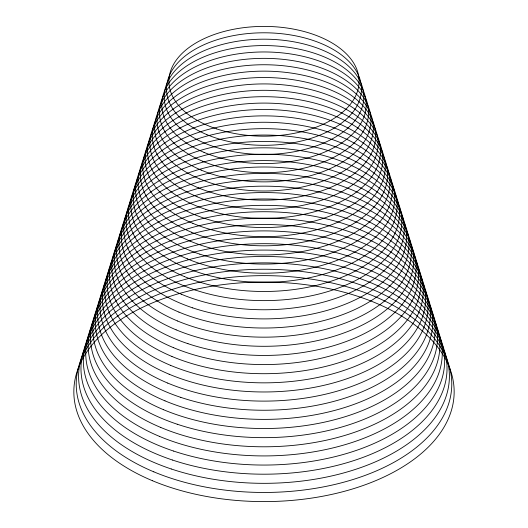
<?xml version="1.0" encoding="UTF-8"?>
<svg xmlns="http://www.w3.org/2000/svg" width="528" height="528" viewBox="0 0 528 528"><rect width="100%" height="100%" fill="white"/><g stroke="black" fill="none" stroke-linecap="round" stroke-linejoin="round"><path stroke-width="0.79" d="M152.42 480.711A190.153 109.784 0 0 0 453.136 403.154A190.153 109.784 0 0 0 186.437 291.575A190.153 109.784 0 0 0 152.42 480.711M153.82 471.841A187.777 108.412 0 0 0 450.773 395.248A187.777 108.412 0 0 0 187.407 285.067A187.777 108.412 0 0 0 153.82 471.841M171.296 468.989A185.401 107.039 0 0 0 449.401 376.286A185.401 107.039 0 0 0 171.296 283.589A185.401 107.039 0 0 0 171.296 468.989M172.491 460.04A183.025 105.666 0 0 0 447.025 368.524A183.025 105.666 0 0 0 172.491 277.015A183.025 105.666 0 0 0 172.491 460.04M173.679 451.084A180.649 104.293 0 0 0 444.649 360.763A180.649 104.293 0 0 0 173.679 270.442A180.649 104.293 0 0 0 173.679 451.084M159.397 436.346A178.273 102.92 0 0 0 441.316 363.627A178.273 102.92 0 0 0 191.288 259.03A178.273 102.92 0 0 0 159.397 436.346M160.789 427.469A175.89 101.554 0 0 0 438.953 355.727A175.89 101.554 0 0 0 192.258 252.516A175.89 101.554 0 0 0 160.789 427.469M177.243 424.228A173.514 100.181 0 0 0 437.514 337.471A173.514 100.181 0 0 0 177.243 250.714A173.514 100.181 0 0 0 177.243 424.228M163.581 409.721A171.138 98.809 0 0 0 434.227 339.913A171.138 98.809 0 0 0 194.192 239.494A171.138 98.809 0 0 0 163.581 409.721M164.974 400.844A168.762 97.436 0 0 0 431.858 332.013A168.762 97.436 0 0 0 195.162 232.987A168.762 97.436 0 0 0 164.974 400.844M180.807 397.379A166.386 96.063 0 0 0 430.386 314.186A166.386 96.063 0 0 0 180.807 230.993A166.386 96.063 0 0 0 180.807 397.379M167.765 383.097A164.01 94.69 0 0 0 427.132 316.199A164.01 94.69 0 0 0 197.102 219.965A164.01 94.69 0 0 0 167.765 383.097M169.158 374.22A161.634 93.317 0 0 0 424.769 308.293A161.634 93.317 0 0 0 198.073 213.457A161.634 93.317 0 0 0 169.158 374.22M170.557 365.35A159.251 91.945 0 0 0 422.4 300.392A159.251 91.945 0 0 0 199.043 206.95A159.251 91.945 0 0 0 170.557 365.35M171.95 356.473A156.875 90.572 0 0 0 420.037 292.486A156.875 90.572 0 0 0 200.013 200.435A156.875 90.572 0 0 0 171.95 356.473M173.342 347.602A154.499 89.199 0 0 0 417.674 284.579A154.499 89.199 0 0 0 200.983 193.928A154.499 89.199 0 0 0 173.342 347.602M187.935 343.669A152.123 87.826 0 0 0 416.123 267.604A152.123 87.826 0 0 0 187.935 191.545A152.123 87.826 0 0 0 187.935 343.669M176.134 329.848A149.747 86.453 0 0 0 412.949 268.772A149.747 86.453 0 0 0 202.924 180.906A149.747 86.453 0 0 0 176.134 329.848M177.527 320.978A147.371 85.081 0 0 0 410.579 260.865A147.371 85.081 0 0 0 203.887 174.398A147.371 85.081 0 0 0 177.527 320.978M178.926 312.101A144.995 83.708 0 0 0 408.217 252.965A144.995 83.708 0 0 0 204.857 167.884A144.995 83.708 0 0 0 178.926 312.101M192.694 307.864A142.613 82.342 0 0 0 406.613 236.551A142.613 82.342 0 0 0 192.694 165.244A142.613 82.342 0 0 0 192.694 307.864M181.711 294.353A140.237 80.969 0 0 0 403.491 237.151A140.237 80.969 0 0 0 206.798 154.869A140.237 80.969 0 0 0 181.711 294.353M195.07 289.958A137.861 79.596 0 0 0 401.861 221.027A137.861 79.596 0 0 0 195.07 152.097A137.861 79.596 0 0 0 195.07 289.958M184.503 276.606A135.485 78.223 0 0 0 398.759 221.344A135.485 78.223 0 0 0 208.738 141.847A135.485 78.223 0 0 0 184.503 276.606M185.896 267.729A133.109 76.85 0 0 0 396.396 213.437A133.109 76.85 0 0 0 209.708 135.333A133.109 76.85 0 0 0 185.896 267.729M187.288 258.859A130.733 75.478 0 0 0 394.033 205.531A130.733 75.478 0 0 0 210.679 128.825A130.733 75.478 0 0 0 187.288 258.859M199.822 254.153A128.357 74.105 0 0 0 392.357 189.974A128.357 74.105 0 0 0 199.822 125.796A128.357 74.105 0 0 0 199.822 254.153M190.08 241.105A125.974 72.732 0 0 0 389.301 189.724A125.974 72.732 0 0 0 212.612 115.804A125.974 72.732 0 0 0 190.08 241.105M191.473 232.234A123.598 71.359 0 0 0 386.938 181.817A123.598 71.359 0 0 0 213.583 109.296A123.598 71.359 0 0 0 191.473 232.234M192.872 223.357A121.222 69.986 0 0 0 384.575 173.917A121.222 69.986 0 0 0 214.553 102.782A121.222 69.986 0 0 0 192.872 223.357M204.574 218.348A118.846 68.614 0 0 0 382.846 158.921A118.846 68.614 0 0 0 204.574 99.502A118.846 68.614 0 0 0 204.574 218.348M205.768 209.392A116.47 67.241 0 0 0 380.47 151.16A116.47 67.241 0 0 0 205.768 92.928A116.47 67.241 0 0 0 205.768 209.392M197.056 196.739A114.094 65.868 0 0 0 377.48 150.203A114.094 65.868 0 0 0 217.463 83.252A114.094 65.868 0 0 0 197.056 196.739M198.449 187.862A111.718 64.502 0 0 0 375.118 142.296A111.718 64.502 0 0 0 218.434 76.745A111.718 64.502 0 0 0 198.449 187.862M199.841 178.985A109.342 63.129 0 0 0 372.755 134.389A109.342 63.129 0 0 0 219.404 70.237A109.342 63.129 0 0 0 199.841 178.985M201.241 170.115A106.96 61.756 0 0 0 370.392 126.482A106.96 61.756 0 0 0 220.374 63.723A106.96 61.756 0 0 0 201.241 170.115M202.633 161.238A104.584 60.383 0 0 0 368.023 118.582A104.584 60.383 0 0 0 221.344 57.215A104.584 60.383 0 0 0 202.633 161.238M204.026 152.368A102.208 59.011 0 0 0 365.66 110.675A102.208 59.011 0 0 0 222.308 50.701A102.208 59.011 0 0 0 204.026 152.368M214.084 146.731A99.832 57.638 0 0 0 363.832 96.815A99.832 57.638 0 0 0 214.084 46.906A99.832 57.638 0 0 0 214.084 146.731M206.818 134.614A97.456 56.265 0 0 0 360.934 94.868A97.456 56.265 0 0 0 224.248 37.686A97.456 56.265 0 0 0 206.818 134.614M216.46 128.832A95.08 54.892 0 0 0 359.08 81.292A95.08 54.892 0 0 0 216.46 33.752A95.08 54.892 0 0 0 216.46 128.832"/></g></svg>
